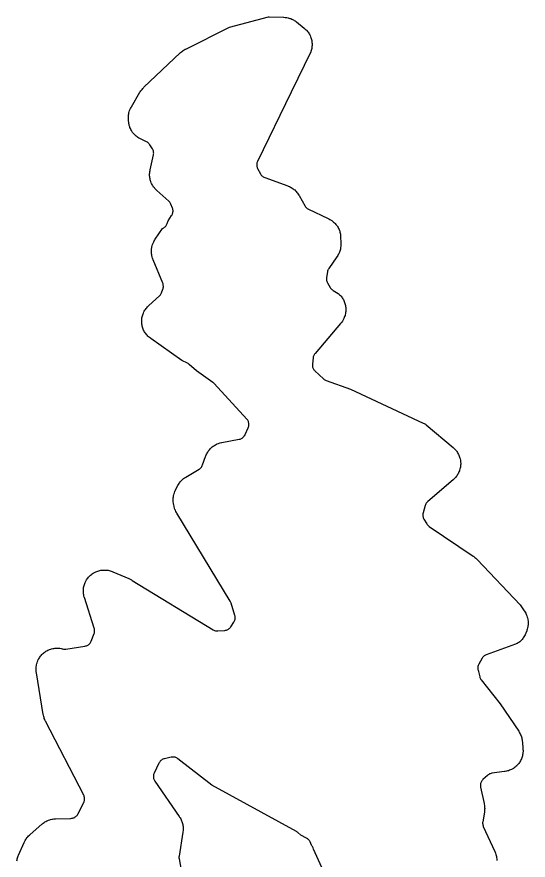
# Model space of a CAD drawing. Header units: millimetres. Extents: x 14 to 182, y 21 to 292.
# Drawn here: x 162.45 to 181.67, y 94.67 to 126.35 of the extents above; entities that cross this region are included whole.
import ezdxf

# ---------------------------------------------------------------- set-up
doc = ezdxf.new("R2010")
doc.units = ezdxf.units.MM
doc.layers.add('CUT', color=7, linetype='CONTINUOUS')

msp = doc.modelspace()

# ---------------------------------------------------------------- linework, layer by layer
at = {"layer": 'CUT'}
for points in [[(162.446, 94.6482), (162.4518, 94.6811), (162.4616, 94.7246), (162.4705, 94.7568), (162.4846, 94.7991), (162.5008, 94.8406), (162.5094, 94.8612), (162.7246, 95.3426), (162.7352, 95.3646), (162.7574, 95.4079), (162.782, 95.45), (162.8021, 95.4805), (162.8311, 95.5197), (162.8544, 95.5478), (162.8875, 95.5836), (162.9224, 95.6175), (162.9404, 95.6341), (163.3875, 96.0237), (163.4045, 96.0377), (163.439, 96.065), (163.4748, 96.0905), (163.5026, 96.1083), (163.5407, 96.1302), (163.5701, 96.1452), (163.6102, 96.1633), (163.6409, 96.1753), (163.6826, 96.1894), (163.7143, 96.1984), (163.7572, 96.2083), (163.7896, 96.2142), (163.8333, 96.2199), (163.8771, 96.2234), (163.8991, 96.2246), (164.4812, 96.2432), (164.5102, 96.2455), (164.5387, 96.2506), (164.5667, 96.2585), (164.5938, 96.269), (164.6197, 96.2821), (164.6442, 96.2976), (164.6671, 96.3155), (164.6882, 96.3354), (164.7073, 96.3574), (164.7241, 96.381), (164.7386, 96.4062), (164.9599, 96.8378), (164.9717, 96.8638), (164.981, 96.8907), (164.9876, 96.9185), (164.9916, 96.9467), (164.993, 96.9751), (164.9916, 97.0036), (164.9875, 97.0318), (164.9807, 97.0595), (164.9714, 97.0864), (164.9595, 97.1123), (163.5254, 99.8899), (163.5152, 99.911), (163.4959, 99.9537), (163.4788, 99.9973), (163.4678, 100.0306), (163.4554, 100.0757), (163.4453, 100.1214), (163.4409, 100.1444), (163.1809, 101.7131), (163.1778, 101.7354), (163.1726, 101.7802), (163.1698, 101.8253), (163.1693, 101.859), (163.1709, 101.9041), (163.1739, 101.9378), (163.18, 101.9825), (163.1863, 102.0157), (163.1969, 102.0595), (163.2064, 102.0919), (163.2214, 102.1345), (163.2341, 102.1658), (163.2532, 102.2066), (163.2691, 102.2365), (163.2922, 102.2752), (163.3109, 102.3033), (163.3378, 102.3396), (163.3592, 102.3657), (163.3896, 102.399), (163.4136, 102.4228), (163.4471, 102.453), (163.4734, 102.4743), (163.5098, 102.5009), (163.538, 102.5195), (163.5769, 102.5423), (163.6068, 102.558), (163.6478, 102.5768), (163.6792, 102.5894), (163.7218, 102.604), (163.7543, 102.6134), (163.7982, 102.6237), (163.8315, 102.6298), (163.8762, 102.6356), (163.9099, 102.6383), (163.9549, 102.6397), (163.9887, 102.639), (164.0337, 102.6358), (164.0673, 102.6318), (164.1117, 102.6241), (164.1447, 102.6167), (164.1652, 102.611), (164.1963, 102.6041), (164.2279, 102.6006), (164.2597, 102.6004), (164.2913, 102.6036), (165.0068, 102.7142), (165.035, 102.7199), (165.0624, 102.7283), (165.0889, 102.7392), (165.1142, 102.7527), (165.1381, 102.7685), (165.1605, 102.7865), (165.1809, 102.8066), (165.1994, 102.8285), (165.2157, 102.8521), (165.2297, 102.8772), (165.2412, 102.9034), (165.3507, 103.1896), (165.3597, 103.2171), (165.3661, 103.2453), (165.3697, 103.2741), (165.3705, 103.303), (165.3685, 103.3319), (165.3637, 103.3605), (165.3562, 103.3884), (164.9879, 104.5362), (164.9816, 104.5577), (164.9701, 104.6008), (164.9607, 104.6445), (164.9553, 104.6776), (164.9504, 104.722), (164.9483, 104.7554), (164.9477, 104.8001), (164.949, 104.8335), (164.9529, 104.878), (164.9574, 104.9112), (164.9657, 104.9551), (164.9735, 104.9877), (164.9861, 105.0306), (164.9971, 105.0622), (165.0139, 105.1036), (165.028, 105.1339), (165.0488, 105.1735), (165.0659, 105.2023), (165.0905, 105.2396), (165.1103, 105.2666), (165.1385, 105.3012), (165.1609, 105.3261), (165.1925, 105.3578), (165.2172, 105.3803), (165.2517, 105.4087), (165.2786, 105.4287), (165.3157, 105.4536), (165.3444, 105.4708), (165.3839, 105.4918), (165.4142, 105.5061), (165.4555, 105.5231), (165.487, 105.5343), (165.5298, 105.5471), (165.5623, 105.5551), (165.6062, 105.5637), (165.6393, 105.5684), (165.6838, 105.5725), (165.7173, 105.574), (165.762, 105.5737), (165.7954, 105.5718), (165.8398, 105.5671), (165.8729, 105.5619), (165.9166, 105.5528), (165.949, 105.5443), (165.9917, 105.5309), (166.0336, 105.5154), (166.0543, 105.5071), (166.6551, 105.2501), (166.6845, 105.2363), (166.7566, 105.199), (166.7849, 105.1831), (169.8217, 103.3267), (169.8497, 103.3115), (169.8792, 103.2994), (169.9098, 103.2905), (169.9412, 103.2849), (169.973, 103.2827), (170.0049, 103.2838), (170.2632, 103.3069), (170.2927, 103.311), (170.3216, 103.3181), (170.3497, 103.3279), (170.3767, 103.3405), (170.4023, 103.3557), (170.4263, 103.3734), (170.4484, 103.3934), (170.4684, 103.4154), (170.4861, 103.4393), (170.6029, 103.6145), (170.6181, 103.6399), (170.6306, 103.6666), (170.6405, 103.6944), (170.6477, 103.7231), (170.6519, 103.7524), (170.6533, 103.7819), (170.6517, 103.8114), (170.6473, 103.8406), (170.64, 103.8692), (170.4972, 104.333), (170.489, 104.3562), (170.4789, 104.3786), (170.467, 104.4002), (168.4584, 107.714), (168.4466, 107.7347), (168.4241, 107.7767), (168.4038, 107.8199), (168.3904, 107.8529), (168.3748, 107.898), (168.3617, 107.9438), (168.3557, 107.9669), (168.3428, 108.0226), (168.3383, 108.0446), (168.3304, 108.0888), (168.3247, 108.1334), (168.3221, 108.1669), (168.3209, 108.2118), (168.3217, 108.2455), (168.3249, 108.2903), (168.3291, 108.3237), (168.3368, 108.368), (168.3442, 108.4008), (168.3563, 108.4441), (168.367, 108.476), (168.3834, 108.5179), (168.4018, 108.5588), (168.4115, 108.5791), (168.4901, 108.7329), (168.5001, 108.7514), (168.5209, 108.7878), (168.5434, 108.8232), (168.5615, 108.8489), (168.5872, 108.8821), (168.6075, 108.906), (168.6362, 108.9366), (168.6587, 108.9586), (168.6901, 108.9864), (168.7146, 109.0061), (168.7485, 109.0309), (168.7834, 109.0541), (168.8012, 109.0653), (169.3007, 109.3637), (169.3254, 109.3802), (169.3483, 109.399), (169.3692, 109.4199), (169.388, 109.4428), (169.4044, 109.4675), (169.4183, 109.4936), (169.4296, 109.521), (169.5437, 109.8427), (169.5513, 109.8626), (169.5675, 109.9022), (169.5855, 109.941), (169.6004, 109.9693), (169.6221, 110.0062), (169.6396, 110.033), (169.6646, 110.0677), (169.6846, 110.0927), (169.7128, 110.1248), (169.7351, 110.1479), (169.7663, 110.1771), (169.7906, 110.198), (169.8244, 110.2242), (169.8506, 110.2426), (169.8868, 110.2654), (169.9146, 110.2813), (169.9527, 110.3006), (169.982, 110.3137), (170.0218, 110.3294), (170.0521, 110.3397), (170.0932, 110.3514), (170.1348, 110.3613), (170.1557, 110.3657), (170.8068, 110.487), (170.8348, 110.4936), (170.8621, 110.5029), (170.8884, 110.5148), (170.9134, 110.5291), (170.9369, 110.5458), (170.9588, 110.5647), (170.9787, 110.5855), (170.9965, 110.6082), (171.012, 110.6325), (171.0251, 110.6582), (171.1432, 110.9191), (171.154, 110.9462), (171.162, 110.9743), (171.1673, 111.003), (171.1697, 111.0321), (171.1693, 111.0613), (171.1661, 111.0903), (171.1601, 111.1189), (171.1513, 111.1468), (171.1399, 111.1736), (171.1259, 111.1993), (171.1094, 111.2234), (171.0908, 111.2458), (169.8625, 112.5817), (169.8396, 112.604), (169.8144, 112.6239), (169.1969, 113.0589), (168.9271, 113.2954), (168.9071, 113.3115), (168.8859, 113.3258), (168.8635, 113.3382), (168.6457, 113.4471), (167.4817, 114.2671), (167.4638, 114.2804), (167.4286, 114.3079), (167.3948, 114.3372), (167.3706, 114.3603), (167.3398, 114.3928), (167.318, 114.4182), (167.2907, 114.4535), (167.2715, 114.481), (167.2478, 114.5189), (167.2314, 114.5481), (167.2116, 114.5881), (167.1982, 114.6189), (167.1824, 114.6607), (167.1722, 114.6926), (167.1606, 114.7357), (167.1536, 114.7685), (167.1464, 114.8126), (167.1426, 114.8459), (167.1399, 114.8905), (167.1394, 114.924), (167.1411, 114.9686), (167.144, 115.002), (167.15, 115.0463), (167.1562, 115.0792), (167.1667, 115.1227), (167.1761, 115.1548), (167.1908, 115.197), (167.2034, 115.228), (167.2222, 115.2686), (167.2378, 115.2982), (167.2605, 115.3367), (167.279, 115.3647), (167.3054, 115.4007), (167.3265, 115.4267), (167.3564, 115.4599), (167.3879, 115.4916), (167.4041, 115.5071), (167.8033, 115.8707), (167.8232, 115.8906), (167.8412, 115.9123), (167.857, 115.9356), (167.8706, 115.9602), (167.8818, 115.986), (167.9343, 116.1244), (167.9431, 116.1512), (167.9493, 116.1787), (167.9529, 116.2067), (167.9538, 116.2349), (167.9521, 116.2631), (167.9477, 116.291), (167.9408, 116.3184), (167.9313, 116.3449), (167.5666, 117.2313), (167.5586, 117.2523), (167.5437, 117.2944), (167.5308, 117.3373), (167.5228, 117.3698), (167.5143, 117.4138), (167.5096, 117.447), (167.5055, 117.4915), (167.5041, 117.525), (167.5044, 117.5698), (167.5064, 117.6032), (167.5111, 117.6477), (167.5164, 117.6808), (167.5256, 117.7246), (167.5341, 117.7571), (167.5476, 117.7997), (167.5593, 117.8312), (167.5769, 117.8723), (167.5917, 117.9024), (167.6133, 117.9415), (167.6369, 117.9795), (167.6492, 117.9983), (167.9264, 118.3994), (167.9762, 118.4324), (167.9995, 118.4496), (168.021, 118.4689), (168.0406, 118.4901), (168.0581, 118.5132), (168.0732, 118.5378), (168.0859, 118.5638), (168.096, 118.5909), (168.1282, 118.6914), (168.2638, 118.8876), (168.2792, 118.9124), (168.2922, 118.9386), (168.3025, 118.966), (168.3101, 118.9942), (168.315, 119.023), (168.317, 119.0522), (168.3161, 119.0815), (168.3124, 119.1105), (168.3059, 119.139), (168.2967, 119.1667), (168.2378, 119.3185), (168.2261, 119.3448), (168.2119, 119.3698), (168.1954, 119.3934), (168.1767, 119.4153), (168.1561, 119.4353), (167.7125, 119.8248), (167.6965, 119.8395), (167.6652, 119.8698), (167.6354, 119.9016), (167.6142, 119.9265), (167.5876, 119.9611), (167.569, 119.9879), (167.5458, 120.0248), (167.5299, 120.0533), (167.5104, 120.0923), (167.4973, 120.1222), (167.4817, 120.1629), (167.4715, 120.1939), (167.4599, 120.236), (167.4528, 120.2678), (167.4454, 120.3108), (167.4413, 120.3432), (167.4381, 120.3867), (167.4372, 120.4193), (167.4382, 120.4629), (167.4405, 120.4955), (167.4457, 120.5388), (167.4529, 120.5817), (167.4571, 120.6031), (167.5825, 121.1747), (167.5874, 121.2039), (167.5894, 121.2335), (167.5885, 121.2632), (167.5846, 121.2926), (167.5779, 121.3215), (167.5683, 121.3496), (167.556, 121.3766), (167.5411, 121.4023), (167.4443, 121.5515), (167.4252, 121.5776), (167.4035, 121.6016), (167.3793, 121.623), (167.3529, 121.6418), (167.3246, 121.6576), (167.0956, 121.7698), (167.0752, 121.7804), (167.0351, 121.8026), (166.9962, 121.8269), (166.968, 121.8466), (166.9317, 121.8747), (166.9056, 121.8971), (166.8724, 121.9288), (166.8488, 121.9538), (166.819, 121.9887), (166.798, 122.0159), (166.7719, 122.0536), (166.7538, 122.0829), (166.7317, 122.1231), (166.7167, 122.154), (166.6988, 122.1963), (166.687, 122.2286), (166.6735, 122.2724), (166.665, 122.3058), (166.6561, 122.3508), (166.6494, 122.3961), (166.6466, 122.4189), (166.6412, 122.4763), (166.6396, 122.4997), (166.6376, 122.5466), (166.638, 122.5936), (166.6402, 122.6287), (166.6455, 122.6754), (166.6514, 122.71), (166.6615, 122.7559), (166.6709, 122.7898), (166.6858, 122.8343), (166.6987, 122.867), (166.7182, 122.9098), (166.7398, 122.9514), (166.7512, 122.9719), (167.0732, 123.5192), (167.0842, 123.5371), (167.1071, 123.5721), (167.1316, 123.6061), (167.1511, 123.6306), (167.1787, 123.6622), (167.2076, 123.6924), (167.2225, 123.7072), (168.5824, 124.999), (168.599, 125.014), (168.6329, 125.0432), (168.6683, 125.0706), (168.6957, 125.0898), (168.7336, 125.1136), (168.7726, 125.1355), (168.7924, 125.146), (170.4396, 125.9645), (171.911, 126.3538), (171.9126, 126.3538), (171.9324, 126.3538), (172.4659, 126.3402), (172.4867, 126.3392), (172.5282, 126.3362), (172.5695, 126.3313), (172.6003, 126.3262), (172.641, 126.3175), (172.6712, 126.3096), (172.7109, 126.2971), (172.7403, 126.2864), (172.7787, 126.2704), (172.8069, 126.257), (172.8437, 126.2375), (172.8705, 126.2216), (172.9053, 126.1987), (172.939, 126.1743), (172.9556, 126.1617), (173.2406, 125.9343), (173.2572, 125.9203), (173.2898, 125.8916), (173.321, 125.8614), (173.3432, 125.8377), (173.3713, 125.8046), (173.3911, 125.7788), (173.4159, 125.7432), (173.4332, 125.7156), (173.4544, 125.6777), (173.4689, 125.6486), (173.4864, 125.6089), (173.4981, 125.5785), (173.5116, 125.5373), (173.5203, 125.5059), (173.5299, 125.4636), (173.5355, 125.4315), (173.5409, 125.3885), (173.5434, 125.356), (173.5446, 125.3126), (173.544, 125.2801), (173.541, 125.2368), (173.5372, 125.2045), (173.5301, 125.1617), (173.5232, 125.1299), (173.512, 125.0879), (173.5021, 125.057), (173.4963, 125.0413), (172.759, 123.5196), (171.4921, 120.925), (171.4809, 120.899), (171.4722, 120.872), (171.4661, 120.8444), (171.4626, 120.8163), (171.4617, 120.788), (171.4636, 120.7597), (171.4681, 120.7318), (171.4752, 120.7044), (171.4849, 120.6777), (171.497, 120.6521), (171.6003, 120.4586), (171.6165, 120.4317), (171.6354, 120.4066), (171.6569, 120.3837), (171.6806, 120.3631), (171.7063, 120.3451), (171.7338, 120.33), (171.7627, 120.3177), (172.6275, 120.0043), (172.6487, 119.9961), (172.6906, 119.9784), (172.7315, 119.9587), (172.7614, 119.9424), (172.8001, 119.9187), (172.8282, 119.8995), (172.8644, 119.8719), (172.8904, 119.85), (172.9236, 119.8189), (172.9472, 119.7944), (172.9771, 119.7602), (172.9982, 119.7335), (173.0245, 119.6964), (173.0489, 119.6581), (173.0606, 119.6386), (173.2821, 119.2478), (173.2986, 119.2219), (173.3176, 119.1979), (173.339, 119.1759), (173.3625, 119.1562), (173.3879, 119.139), (173.415, 119.1245), (174.154, 118.7754), (174.1751, 118.7648), (174.2166, 118.7424), (174.257, 118.7179), (174.2862, 118.698), (174.3237, 118.6694), (174.3507, 118.6465), (174.385, 118.6141), (174.4094, 118.5886), (174.4402, 118.5528), (174.469, 118.5154), (174.4822, 118.4973), (174.4944, 118.4787), (174.519, 118.4388), (174.5415, 118.3977), (174.5567, 118.366), (174.5748, 118.3227), (174.584, 118.2972), (174.5926, 118.2667), (174.6025, 118.2237), (174.6083, 118.1912), (174.6139, 118.1474), (174.6174, 118.1035), (174.6186, 118.0814), (174.6247, 117.8779), (174.6221, 117.7546), (174.6212, 117.7336), (174.6183, 117.6916), (174.6166, 117.6765), (174.6132, 117.6549), (174.607, 117.6244), (174.5968, 117.5841), (174.5879, 117.5544), (174.574, 117.5152), (174.5624, 117.4864), (174.545, 117.4487), (174.5307, 117.4211), (174.5099, 117.3852), (174.4875, 117.3502), (174.4759, 117.333), (174.1725, 116.9045), (174.1578, 116.8816), (174.1453, 116.8575), (174.1349, 116.8323), (174.1269, 116.8064), (174.1213, 116.7798), (174.0861, 116.5656), (174.0828, 116.5364), (174.0823, 116.5069), (174.0848, 116.4775), (174.0901, 116.4485), (174.0982, 116.4202), (174.1091, 116.3928), (174.1226, 116.3666), (174.2262, 116.1879), (174.2429, 116.1622), (174.2622, 116.1383), (174.2838, 116.1165), (174.3075, 116.097), (174.3331, 116.0801), (174.5264, 115.9658), (174.5569, 115.9395), (174.5809, 115.9168), (174.6114, 115.8849), (174.633, 115.86), (174.6602, 115.8252), (174.6793, 115.7983), (174.703, 115.7611), (174.7194, 115.7323), (174.7393, 115.693), (174.7527, 115.6628), (174.7687, 115.6217), (174.7792, 115.5904), (174.791, 115.5479), (174.7984, 115.5157), (174.806, 115.4722), (174.8101, 115.4394), (174.8135, 115.3955), (174.8144, 115.3624), (174.8135, 115.3183), (174.8111, 115.2854), (174.8059, 115.2416), (174.8003, 115.209), (174.7908, 115.1659), (174.7821, 115.1341), (174.7684, 115.0921), (174.7566, 115.0613), (174.7388, 115.0209), (174.7241, 114.9913), (174.7025, 114.9529), (174.6849, 114.9249), (174.6596, 114.8888), (174.6326, 114.8539), (174.6187, 114.8368), (173.6545, 113.711), (173.6364, 113.6876), (173.6207, 113.6626), (173.6075, 113.6361), (173.597, 113.6085), (173.5893, 113.5799), (173.5844, 113.5508), (173.5562, 113.31), (173.5542, 113.2819), (173.5549, 113.2538), (173.5582, 113.2258), (173.5641, 113.1983), (173.5726, 113.1715), (173.5835, 113.1455), (173.5968, 113.1207), (173.6124, 113.0973), (173.6301, 113.0754), (173.6498, 113.0553), (173.9737, 112.7542), (173.997, 112.7346), (174.0221, 112.7175), (174.0489, 112.7031), (174.0769, 112.6914), (174.991, 112.3643), (177.7235, 111.0962), (177.7541, 111.082), (177.7821, 111.069), (177.7827, 111.0687), (177.8115, 111.0472), (177.8323, 111.0307), (178.843, 110.1789), (178.8592, 110.1645), (178.8909, 110.135), (178.9212, 110.1041), (178.9428, 110.0798), (178.9699, 110.0461), (178.989, 110.0198), (179.0128, 109.9836), (179.0293, 109.9557), (179.0495, 109.9174), (179.0633, 109.888), (179.0797, 109.8479), (179.0905, 109.8173), (179.103, 109.7758), (179.1109, 109.7444), (179.1193, 109.7019), (179.1241, 109.6698), (179.1284, 109.6267), (179.1301, 109.5943), (179.1303, 109.551), (179.1288, 109.5185), (179.1248, 109.4754), (179.1203, 109.4433), (179.1121, 109.4007), (179.1045, 109.3692), (179.0923, 109.3276), (179.0817, 109.297), (179.0656, 109.2568), (179.052, 109.2273), (179.0321, 109.1888), (179.0158, 109.1607), (178.9923, 109.1244), (178.9734, 109.098), (178.9465, 109.0641), (178.9251, 109.0396), (178.8951, 109.0084), (178.8635, 108.9787), (178.8474, 108.9643), (177.8909, 108.146), (177.8694, 108.1257), (177.85, 108.1034), (177.8329, 108.0793), (177.8183, 108.0536), (177.8063, 108.0266), (177.7969, 107.9986), (177.7185, 107.7172), (177.7119, 107.6878), (177.7082, 107.6579), (177.7076, 107.6278), (177.71, 107.5977), (177.7154, 107.5681), (177.7237, 107.5392), (177.7349, 107.5112), (177.7489, 107.4845), (177.8527, 107.3081), (177.8672, 107.2857), (177.8837, 107.2647), (177.902, 107.2452), (177.9219, 107.2275), (177.9434, 107.2116), (179.6031, 106.0914), (179.623, 106.0771), (179.6619, 106.0476), (179.6993, 106.016), (179.7348, 105.9825), (179.7521, 105.9652), (181.3639, 104.2679), (181.5203, 104.0428), (181.5324, 104.0245), (181.5555, 103.9874), (181.5769, 103.9492), (181.5915, 103.9198), (181.609, 103.8798), (181.6207, 103.8491), (181.6343, 103.8075), (181.6429, 103.7759), (181.6524, 103.7332), (181.6579, 103.7008), (181.6632, 103.6574), (181.6655, 103.6247), (181.6666, 103.5809), (181.6657, 103.5482), (181.6625, 103.5045), (181.6585, 103.472), (181.651, 103.4289), (181.6439, 103.3969), (181.6323, 103.3547), (181.6186, 103.3131), (181.6113, 103.2925), (181.5764, 103.2014), (181.5675, 103.1799), (181.5487, 103.1375), (181.5277, 103.0961), (181.5104, 103.0659), (181.4852, 103.0268), (181.4649, 102.9986), (181.4358, 102.9623), (181.4127, 102.9363), (181.38, 102.9033), (181.3544, 102.8798), (181.3185, 102.8503), (181.3167, 102.849), (181.2913, 102.8354), (181.2536, 102.8176), (181.2152, 102.8014), (181.1958, 102.7938), (180.0933, 102.3902), (180.0656, 102.3784), (180.0392, 102.3639), (180.0144, 102.3469), (179.9914, 102.3275), (179.9705, 102.3058), (179.9519, 102.2822), (179.9357, 102.2569), (179.8118, 102.0392), (179.7981, 102.0121), (179.7873, 101.9839), (179.7794, 101.9546), (179.7744, 101.9248), (179.7725, 101.8946), (179.7737, 101.8643), (179.7779, 101.8343), (179.785, 101.8049), (179.7952, 101.7764), (179.7977, 101.771), (179.7997, 101.7597), (179.8456, 101.5615), (179.8528, 101.5358), (179.8622, 101.5108), (179.8739, 101.4867), (179.8876, 101.4638), (179.9033, 101.4422), (180.6154, 100.5488), (181.3108, 99.5173), (181.3231, 99.4979), (181.3468, 99.4585), (181.3685, 99.418), (181.3832, 99.3869), (181.4006, 99.3443), (181.412, 99.3118), (181.425, 99.2678), (181.433, 99.2343), (181.4414, 99.1891), (181.4475, 99.1436), (181.45, 99.1207), (181.4715, 98.8596), (181.4728, 98.8369), (181.4742, 98.7914), (181.4734, 98.7458), (181.471, 98.7118), (181.4655, 98.6666), (181.4597, 98.633), (181.4497, 98.5885), (181.4405, 98.5557), (181.4261, 98.5125), (181.4136, 98.4807), (181.3949, 98.4392), (181.3793, 98.4089), (181.3564, 98.3695), (181.3378, 98.3408), (181.3111, 98.304), (181.2897, 98.2774), (181.2594, 98.2434), (181.2354, 98.2191), (181.2018, 98.1883), (181.1755, 98.1666), (181.139, 98.1394), (181.1107, 98.1204), (181.0716, 98.097), (181.0414, 98.081), (181.0002, 98.0617), (180.9686, 98.0489), (180.9256, 98.0338), (180.8928, 98.0242), (180.8486, 98.0136), (180.8038, 98.0053), (180.7813, 98.0017), (180.3025, 97.9373), (180.2721, 97.9316), (180.2425, 97.9228), (180.214, 97.911), (180.1868, 97.8963), (180.1612, 97.879), (180.1376, 97.859), (179.9651, 97.6977), (179.9454, 97.6775), (179.9277, 97.6555), (179.9122, 97.632), (179.8989, 97.6071), (179.8881, 97.5811), (179.8797, 97.5541), (179.8739, 97.5265), (179.8707, 97.4985), (179.8701, 97.4703), (179.8722, 97.4422), (179.877, 97.4144), (180.0124, 96.7967), (180.0165, 96.7755), (180.0237, 96.7328), (180.0289, 96.6899), (180.0312, 96.6575), (180.0322, 96.6142), (180.0314, 96.5818), (180.0283, 96.5387), (180.0231, 96.4957), (180.0199, 96.4743), (179.9589, 96.1169), (179.9554, 96.0872), (179.9548, 96.0573), (179.9572, 96.0275), (179.9626, 95.9981), (179.9708, 95.9693), (179.9819, 95.9415), (180.4147, 94.9968), (180.4239, 94.9751), (180.4413, 94.9313), (180.4563, 94.8867), (180.4658, 94.8527), (180.4761, 94.8067), (180.482, 94.7719), (180.4874, 94.7252), (180.4904, 94.6782), (180.4912, 94.6546)], [(174.2187, 93.7106), (173.5958, 95.0805), (173.5797, 95.1328), (173.5689, 95.1625), (173.555, 95.1909), (173.5382, 95.2176), (173.5269, 95.232), (173.4677, 95.3621), (173.4547, 95.3874), (173.4394, 95.4114), (173.4218, 95.4338), (173.4022, 95.4544), (173.3808, 95.4731), (173.3577, 95.4897), (173.3331, 95.504), (173.1162, 95.6169), (173.0145, 95.711), (172.9958, 95.7269), (172.9758, 95.7412), (172.9547, 95.7539), (169.7749, 97.4927), (168.4979, 98.4858), (168.4739, 98.5027), (168.4483, 98.5171), (168.4215, 98.529), (168.3936, 98.5382), (168.365, 98.5446), (168.3359, 98.5482), (168.3066, 98.5489), (168.2773, 98.5468), (168.2484, 98.5418), (167.9944, 98.4852), (167.9653, 98.4771), (167.9372, 98.4662), (167.9103, 98.4525), (167.8849, 98.4362), (167.8613, 98.4174), (167.8397, 98.3963), (167.8203, 98.3731), (167.8033, 98.3482), (167.789, 98.3216), (167.6082, 97.9429), (167.5971, 97.9165), (167.5886, 97.8892), (167.5828, 97.8612), (167.5796, 97.8328), (167.5791, 97.8042), (167.5814, 97.7756), (167.5864, 97.7475), (167.594, 97.7199), (167.6042, 97.6932), (167.617, 97.6675), (167.6321, 97.6432), (168.551, 96.3122), (168.5627, 96.2943), (168.5854, 96.2579), (168.6062, 96.2206), (168.6205, 96.1918), (168.6377, 96.1527), (168.6492, 96.1227), (168.6626, 96.0821), (168.6712, 96.0512), (168.6807, 96.0094), (168.6863, 95.9779), (168.6918, 95.9354), (168.6944, 95.9035), (168.6958, 95.8607), (168.6953, 95.8286), (168.6927, 95.7859), (168.688, 95.7434), (168.6851, 95.7221), (168.5427, 94.8229), (168.5393, 94.7895), (168.5397, 94.756), (168.5438, 94.7226), (168.6582, 94.0899)]]:
    msp.add_lwpolyline(points, dxfattribs=at)

doc.saveas('drawing.dxf')
